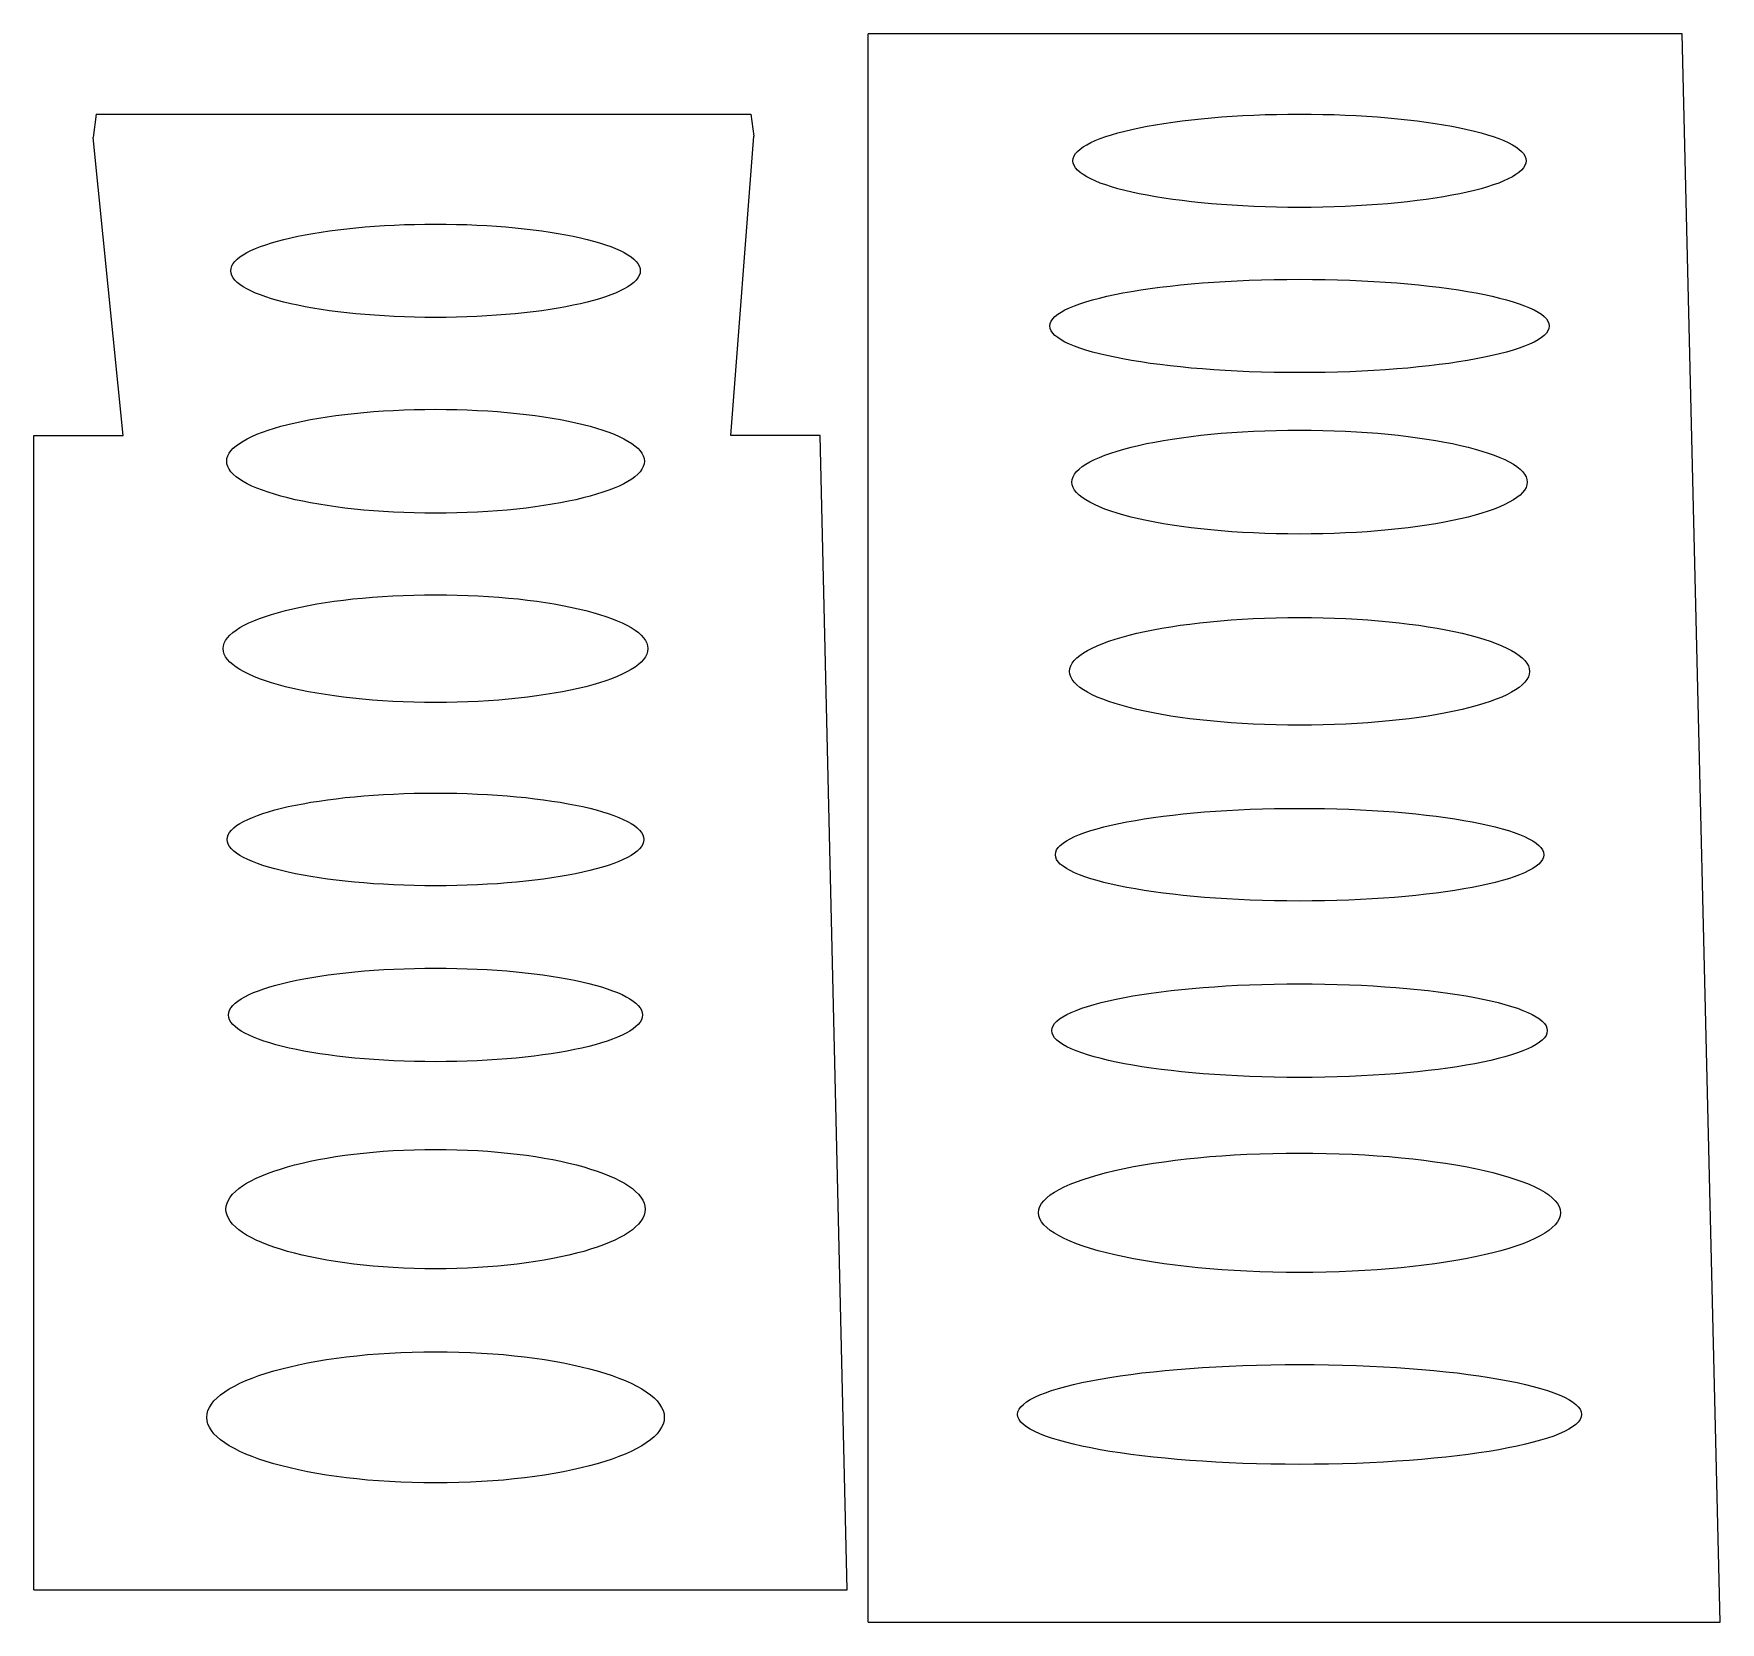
# Model space of a CAD drawing. Header units: inches. Extents: x 8 to 1401, y 8 to 252.
# Drawn here: x 619.9 to 714.3, y 149.8 to 238.8 of the extents above; entities that cross this region are included whole.
import ezdxf

# ---------------------------------------------------------------- set-up
doc = ezdxf.new("R2010")
doc.units = ezdxf.units.IN
doc.header["$MEASUREMENT"] = 0

msp = doc.modelspace()

# ---------------------------------------------------------------- linework, layer by layer
for p, q in [((666.584, 149.816), (666.584, 238.802)), ((712.181, 238.802), (666.584, 238.802)), ((714.307, 149.816), (712.181, 238.802)), ((623.35, 234.292), (623.193, 232.994)), ((623.35, 234.292), (660.026, 234.292)), ((660.026, 234.292), (660.188, 233.063)), ((624.863, 216.292), (623.193, 232.994)), ((658.903, 216.298), (660.188, 233.063)), ((619.863, 151.628), (619.863, 216.292)), ((619.863, 216.292), (624.863, 216.292)), ((663.903, 216.298), (658.903, 216.298)), ((665.412, 151.628), (663.903, 216.298)), ((619.863, 151.628), (665.412, 151.628)), ((666.584, 149.816), (714.307, 149.816))]:
    msp.add_line(p, q)
for centre, major_axis, ratio in [((690.747, 231.686), (12.688, 0), 0.205994), ((642.363, 225.524), (11.468, 0), 0.227917), ((690.747, 222.432), (13.983, 0), 0.186915), ((642.363, 214.854), (11.694, 0), 0.24881), ((690.747, 213.686), (12.748, 0), 0.228228), ((642.363, 204.359), (11.892, 0), 0.253614), ((690.747, 203.084), (12.881, 0), 0.234142), ((642.363, 193.669), (11.665, 0), 0.222533), ((690.747, 192.814), (13.674, 0), 0.189836), ((642.363, 183.838), (11.588, 0), 0.226136), ((690.747, 182.959), (13.874, 0), 0.188871), ((642.363, 172.959), (11.735, 0), 0.284962), ((690.747, 172.758), (14.615, 0), 0.228816), ((642.363, 161.297), (12.811, 0), 0.287019), ((690.747, 161.461), (15.788, 0), 0.177242)]:
    msp.add_ellipse(centre, major_axis=major_axis, ratio=ratio)

doc.saveas('drawing.dxf')
